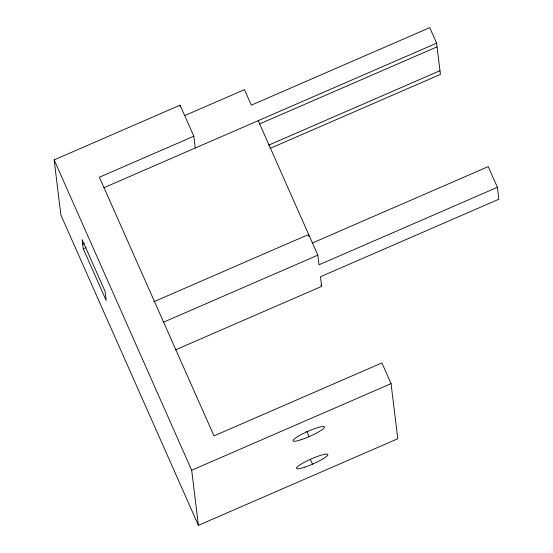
<?xml version="1.0" encoding="UTF-8"?>
<svg xmlns="http://www.w3.org/2000/svg" width="553" height="553" viewBox="0 0 553 553"><rect width="100%" height="100%" fill="white"/><g stroke="black" fill="none" stroke-linecap="round" stroke-linejoin="round"><path stroke-width="0.83" d="M193.826 136.218L99.388 177.25L213.997 435.882L381.895 362.941L391.061 383.63L397.78 438.736L198.403 525.35L60.871 214.993L54.153 159.886L180.078 105.181L193.826 136.218L195.271 148.017M184.661 115.618L244.474 89.634L251.352 105.146L429.743 27.65L436.621 43.169L440.423 74.392L269.926 148.467M103.971 187.681L436.621 43.169M259.468 123.996L437.064 46.839M268.689 145.135L439.974 70.722M82.708 244.205L84.208 243.548M83.268 248.795L82.148 239.608L105.07 291.334L106.19 300.521L83.268 248.795L86.268 247.488M153.63 301.814L308.657 234.465L308.927 236.67M312.203 243.078L488.223 166.612L497.389 187.301L498.847 199.239L320.457 276.735L321.632 286.378L175.301 349.952M163.584 322.164L317.823 255.154L258.23 120.665M497.389 187.301L318.998 264.797L317.823 255.154M198.403 525.35L191.684 470.244L391.061 383.63M320.954 284.85L321.632 286.378M306.749 431.264L309.127 436.628M310.447 459.584L312.486 464.181M54.153 159.886L191.684 470.244M180.078 105.181L180.285 106.867M301.212 439.683A17.178 2.661 -23.9 0 0 324.535 427.034A17.178 2.661 -23.9 0 0 300.632 434.907A17.178 2.661 -23.9 0 0 301.212 439.683M304.572 467.23A17.178 2.661 -23.9 0 0 327.894 454.587A17.178 2.661 -23.9 0 0 303.991 462.46A17.178 2.661 -23.9 0 0 304.572 467.23"/></g></svg>
